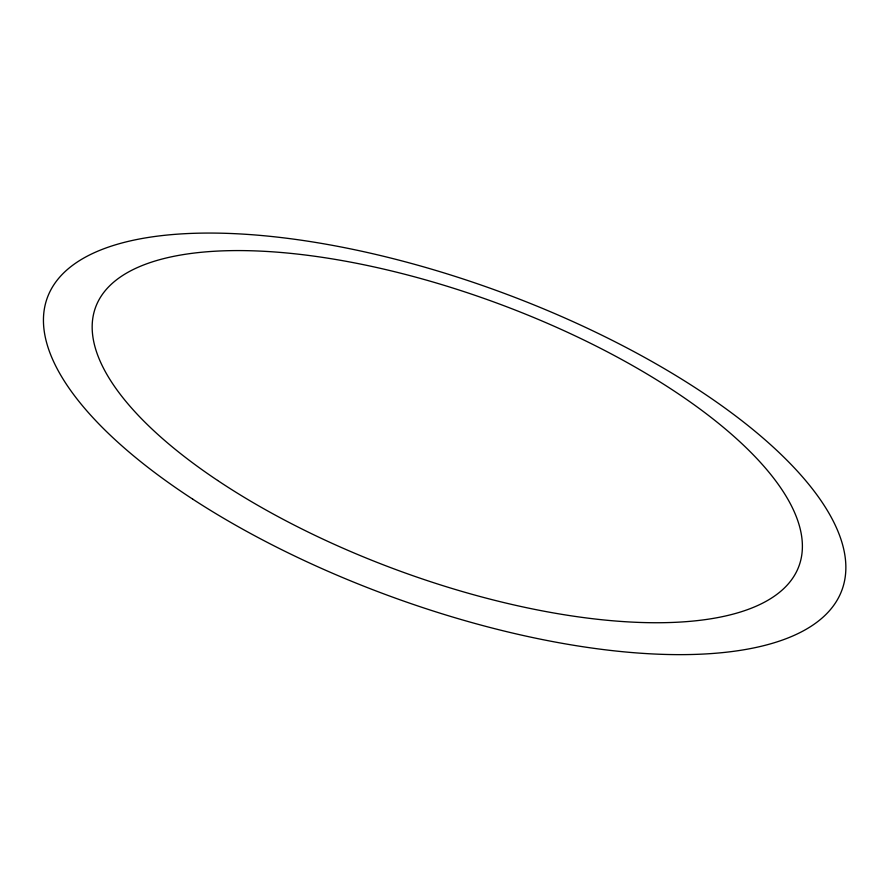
<?xml version="1.0" encoding="UTF-8"?>
<svg xmlns="http://www.w3.org/2000/svg" width="888" height="888" viewBox="0 0 888 888"><rect width="100%" height="100%" fill="white"/><g stroke="black" fill="none" stroke-linecap="round" stroke-linejoin="round"><path stroke-width="1.33" d="M192.707 499.123A423.354 161.827 20.2 0 0 841.036 592.374A423.354 161.827 20.2 0 0 300.177 240.049A423.354 161.827 20.2 0 0 192.707 499.123M217.616 480.452A374.736 142.491 20.2 0 0 796.669 571.395A374.736 142.491 20.2 0 0 327.561 258.142A374.736 142.491 20.2 0 0 217.616 480.452"/></g></svg>
